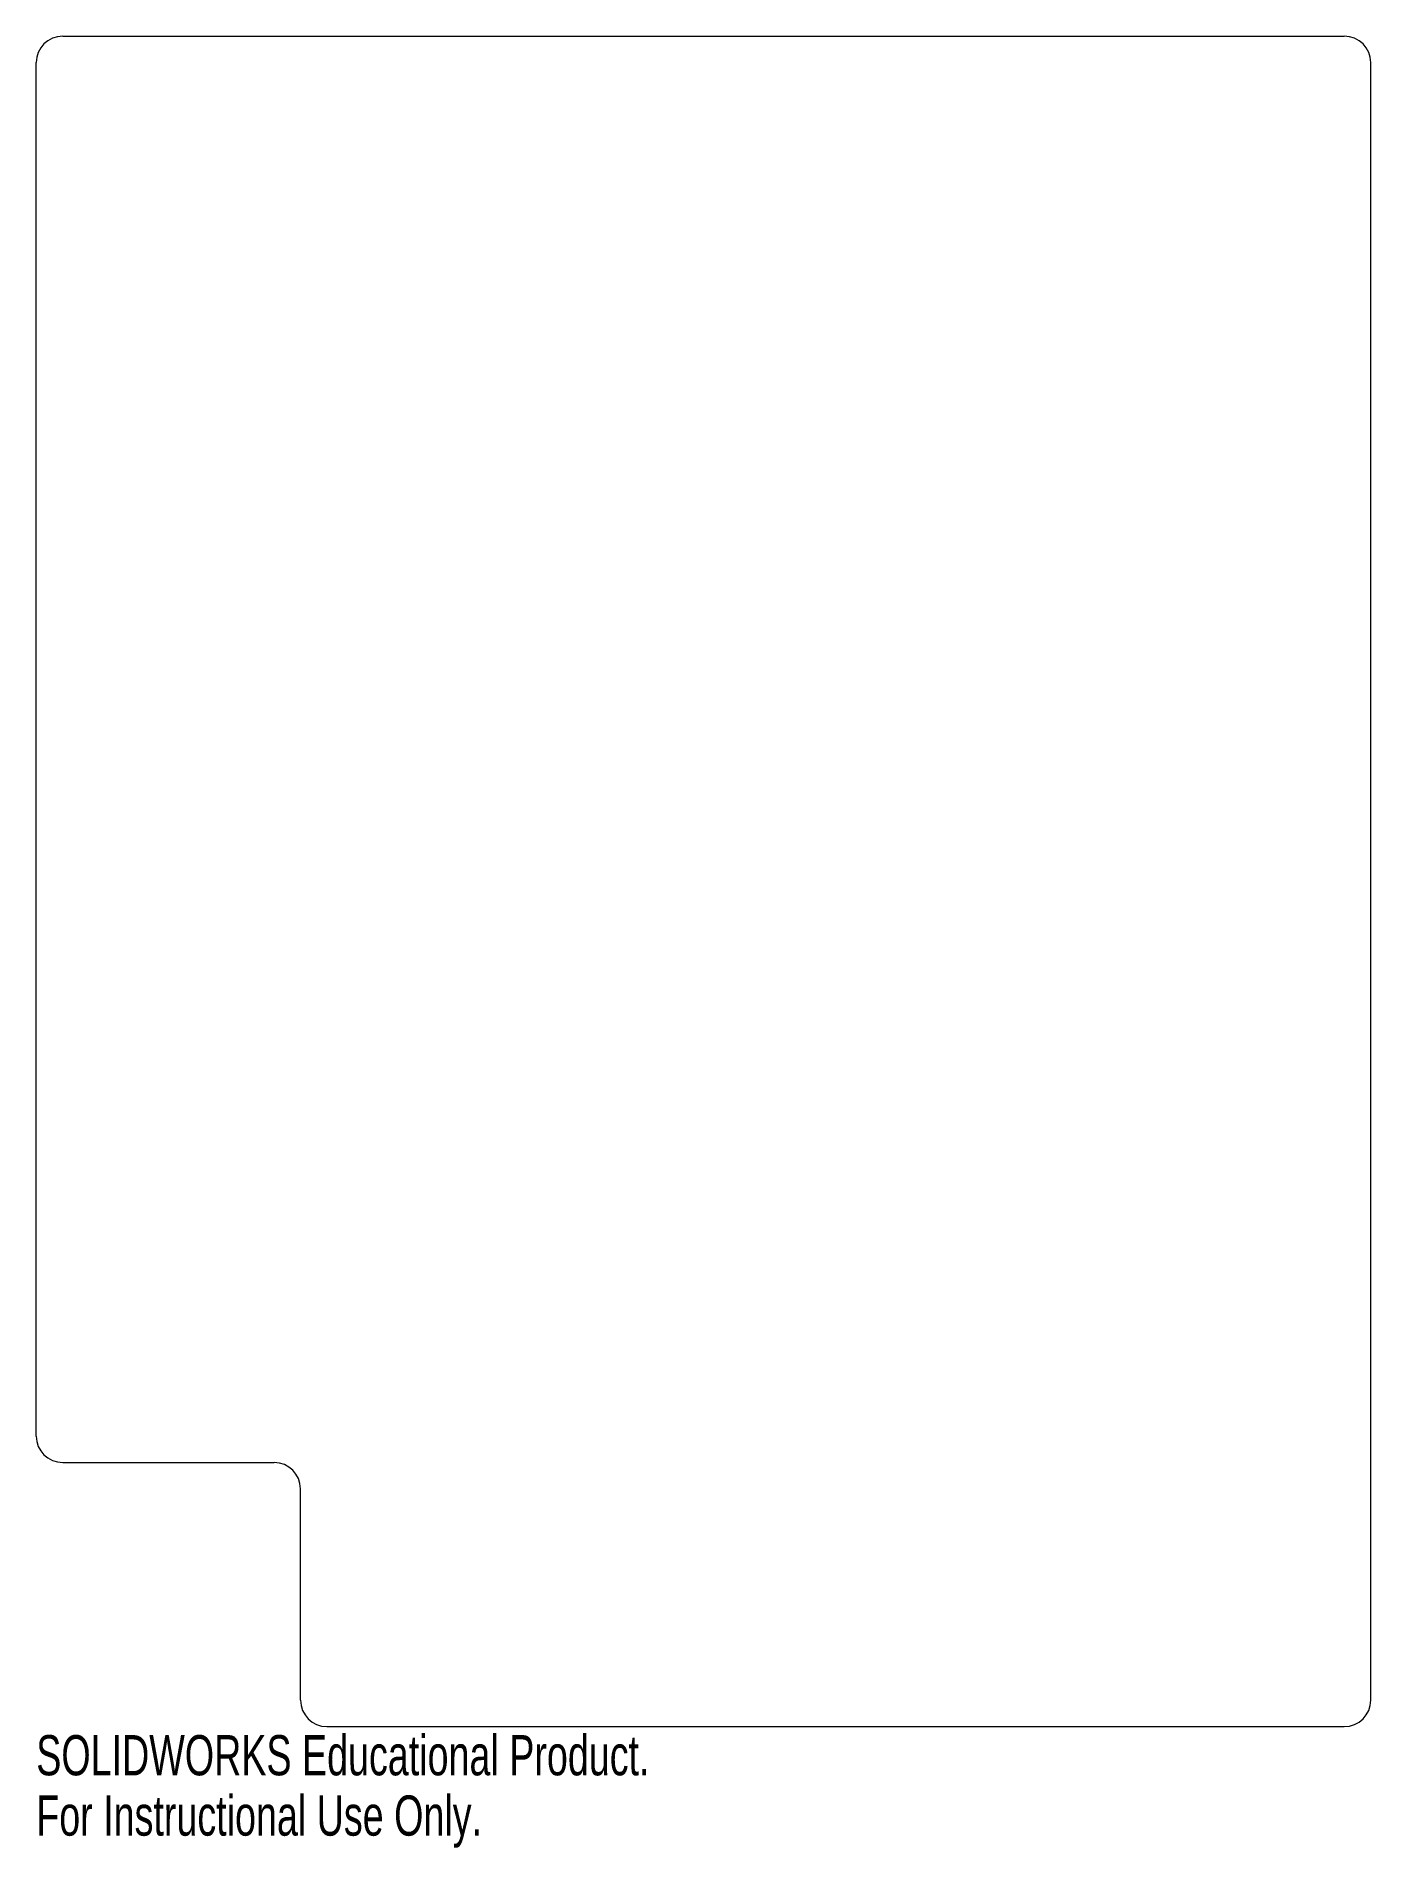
# Model space of a CAD drawing. Header units: inches. Extents: x 0 to 6.31, y -0.57 to 8.
import ezdxf

# ---------------------------------------------------------------- set-up
doc = ezdxf.new("R2010")
doc.units = ezdxf.units.IN
doc.header["$MEASUREMENT"] = 0
doc.styles.add('SLDTEXTSTYLE0', font='TXT', dxfattribs={"width": 0.7})

msp = doc.modelspace()

# ---------------------------------------------------------------- linework, layer by layer
at = {"color": 7, "linetype": 'Continuous', "lineweight": 15}
for p, q in [((0.125, 8), (6.1875, 8)), ((0, 1.375), (0, 7.875)), ((6.3125, 0.125), (6.3125, 7.875)), ((0.125, 1.25), (1.125, 1.25)), ((1.25, 0.125), (1.25, 1.125)), ((1.375, 0), (6.1875, 0))]:
    msp.add_line(p, q, dxfattribs=at)
for centre, start, end in [((0.125, 7.875), 90, 180), ((6.1875, 7.875), 0, 90), ((0.125, 1.375), 180, 270), ((1.125, 1.125), 0, 90), ((1.375, 0.125), 180, 270), ((6.1875, 0.125), 270, 0)]:
    msp.add_arc(centre, 0.125, start, end, dxfattribs=at)

# ---------------------------------------------------------------- texts
at = {"color": 7, "linetype": 'Continuous', "char_height": 0.1903, "attachment_point": 1, "style": 'SLDTEXTSTYLE0'}
for s, insert in [('SOLIDWORKS Educational Product.', (0, -0.0401)), ('For Instructional Use Only.', (0, -0.3256))]:
    msp.add_mtext(s, dxfattribs=dict(at, insert=insert))

doc.saveas('drawing.dxf')
